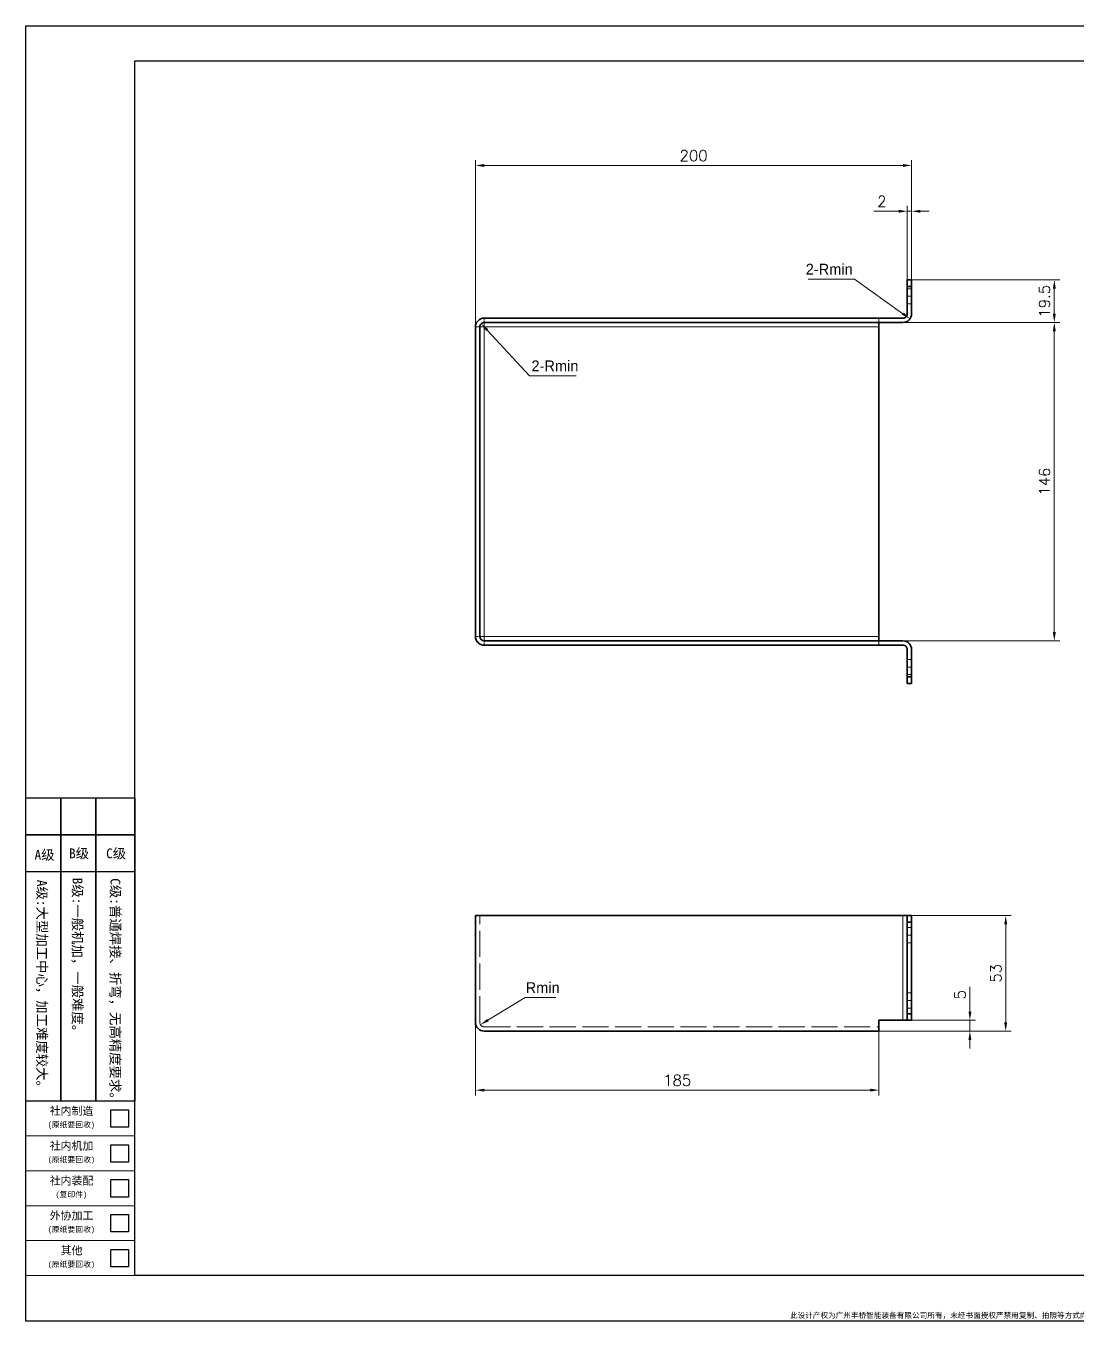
# Model space of a CAD drawing. Header units: millimetres. Extents: x -168473 to -148463, y 295526 to 306160.
# Drawn here: x -164144 to -163661, y 303638 to 304232 of the extents above; entities that cross this region are included whole.
import ezdxf
from ezdxf.enums import TextEntityAlignment as Align

# ---------------------------------------------------------------- set-up
doc = ezdxf.new("R2010")
doc.units = ezdxf.units.MM
for name, pattern in [('CENTER2', [28.575, 19.05, -3.175, 3.175, -3.175]), ('DASHDOT', [18.5, 12, -3, 0.5, -3]), ('DASHED', [15, 12, -3]), ('DASHED2', [9.525, 6.35, -3.175])]:
    doc.linetypes.add(name, pattern=pattern)
for name, color, linetype, lineweight in [('A3', 3, 'Continuous', 20), ('中心线', 2, 'CENTER2', 13), ('图框', 7, 'Continuous', 20), ('尺寸线', 3, 'Continuous', 13), ('文字', 1, 'Continuous', 13), ('细实线', 4, 'Continuous', 25), ('虚线', 2, 'DASHED2', 25)]:
    doc.layers.add(name, color=color, linetype=linetype, lineweight=lineweight)
doc.styles.add('CH-1', font='')
doc.styles.get("Standard").update_dxf_attribs({"font": 'txt', "bigfont": 'gbcbig.shx'})
doc.styles.get('CH-1').set_extended_font_data('SimSun')
doc.dimstyles.new('副本02', dxfattribs={"dimscale": 2, "dimtxt": 2.5, "dimasz": 2, "dimexe": 1.25, "dimexo": 0, "dimgap": 1, "dimtad": 1, "dimdsep": 46, "dimtxsty": 'Standard', "dimcen": 0.5, "dimclrd": 3, "dimclre": 3, "dimclrt": 1, "dimadec": 1, "dimazin": 2, "dimtfac": 1, "dimtmove": 0, "dimatfit": 3, "dimfxl": 0, "dimtolj": 1, "dimlwd": -1, "dimlwe": -1, "dimarcsym": 0})
doc.dimstyles.new('副本02$4', dxfattribs={"dimscale": 2, "dimtxt": 2.5, "dimasz": 2, "dimexe": 1.25, "dimexo": 0, "dimgap": 1, "dimtad": 1, "dimtih": 1, "dimtoh": 1, "dimdsep": 46, "dimtxsty": 'Standard', "dimcen": 0.5, "dimclrd": 3, "dimclre": 3, "dimclrt": 1, "dimadec": 1, "dimazin": 2, "dimtfac": 1, "dimtmove": 0, "dimatfit": 3, "dimfxl": 0, "dimtolj": 1, "dimlwd": -1, "dimlwe": -1, "dimarcsym": 0})

# ---------------------------------------------------------------- blocks, each defined once
blk = doc.blocks.new('A$C2CD672AE')
for p, q in [((-218.5, -289), (-218.5, 8)), ((-218.5, 8), (201.5, 8)), ((201.5, 8), (201.5, -289)), ((-193.5, 0), (193.5, 0)), ((-193.5, -278.55), (-193.5, 0)), ((69.95, -16.21), (69.95, 0)), ((69.95, 0), (181.5, 0)), ((69.95, 0), (181.5, 0)), ((69.95, 0), (181.5, 0)), ((69.95, 0), (181.5, 0)), ((75.02, 0), (75.02, -16.21)), ((154.5, 0), (154.5, -16.21)), ((154.5, 0), (154.5, -16.21)), ((154.5, 0), (154.5, -16.21)), ((154.5, 0), (154.5, -16.21)), ((154.5, 0), (154.5, -16.21)), ((169.5, 0), (169.5, -16.21)), ((169.5, 0), (169.5, -16.21)), ((169.5, 0), (169.5, -16.21)), ((169.5, 0), (169.5, -16.21)), ((169.5, 0), (169.5, -16.21)), ((181.5, 0), (181.5, -16.21)), ((181.5, 0), (181.5, -16.21)), ((181.5, 0), (181.5, -16.21)), ((181.5, 0), (181.5, -16.21)), ((181.5, 0), (181.5, -16.21)), ((193.5, 0), (193.5, -278.55)), ((69.95, -11.14), (72.49, -6.07)), ((69.95, -6.07), (181.5, -6.07)), ((69.95, -6.07), (181.5, -6.07)), ((69.95, -6.07), (181.5, -6.07)), ((69.95, -6.07), (181.5, -6.07)), ((72.49, -6.07), (75.02, -11.14)), ((181.5, -6.07), (193.5, -6.07)), ((181.5, -6.07), (193.5, -6.07)), ((181.5, -6.07), (193.5, -6.07)), ((181.5, -6.07), (193.5, -6.07)), ((69.95, -16.21), (72.49, -11.14)), ((69.95, -11.14), (181.5, -11.14)), ((69.95, -11.14), (181.5, -11.14)), ((69.95, -11.14), (181.5, -11.14)), ((69.95, -11.14), (181.5, -11.14)), ((72.49, -11.14), (75.02, -16.21)), ((69.95, -16.21), (193.5, -16.21)), ((193.5, -16.21), (69.95, -16.21)), ((69.95, -16.21), (193.5, -16.21)), ((193.5, -278.55), (-193.5, -278.55)), ((201.5, -289), (-218.5, -289))]:
    blk.add_line(p, q)
at = {"style": 'CH-1'}
for s, height, p in [('No.', 1.775, (72.85, -3.33)), ('设 变 内 容', 1.775, (116.34, -1.91)), ('日 期', 1.775, (161.67, -2.16)), ('变更者', 1.775, (175.88, -2.16)), ('锐角除去', 1.775, (187.88, -1.63)), ('REVISION', 1.775, (116.61, -4.62)), ('DATE', 1.775, (162.09, -4.87)), ('REVR', 1.775, (176.3, -4.87)), ('1', 2.03, (72.4, -8.84)), ('C0.5', 1.775, (187.88, -11.03)), ('2', 2.03, (72.4, -14.39))]:
    blk.add_text(s, height=height, dxfattribs=at).set_placement(p, align=Align.MIDDLE)
at = {"style": 'CH-1', "width": 0.7}
blk.add_text('ACUTE ANGLE', height=1.7746, dxfattribs=at).set_placement((187.88, -4.69), align=Align.MIDDLE)
at = {"char_height": 1.25}
for s, insert, width, attachment_point in [('{\\Ftxt,@extfont2|c134;FQM-ER-GL-90A(A3)}', (183.75, 6), 39, 5), ('{\\fSimSun|b1|i0|c134|p2;此设计产权为广州丰桥智能装备有限公司所有，未经书面授权严禁用复制、拍照等方式向第三方泄露，违者必究!}', (0, -288.5), 387, 8)]:
    blk.add_mtext(s, dxfattribs=dict(at, insert=insert, width=width, attachment_point=attachment_point))
blk = doc.blocks.new('fenlei')
at = {"layer": '图框'}
for points in [[(-25, 32), (0, 32), (0, 40), (-25, 40)], [(-25, 24), (0, 24), (0, 32), (-25, 32)], [(-25, 16), (0, 16), (0, 24), (-25, 24)], [(-25, 8), (0, 8), (0, 16), (-25, 16)], [(-25, 0), (0, 0), (0, 8), (-25, 8)]]:
    blk.add_lwpolyline(points, close=True, dxfattribs=at)
at = {"layer": '细实线'}
for points in [[(-5.5, 38), (-1.5, 38), (-1.5, 34), (-5.5, 34)], [(-5.5, 30), (-1.5, 30), (-1.5, 26), (-5.5, 26)], [(-5.5, 22), (-1.5, 22), (-1.5, 18), (-5.5, 18)], [(-5.5, 14), (-1.5, 14), (-1.5, 10), (-5.5, 10)], [(-5.5, 6), (-1.5, 6), (-1.5, 2), (-5.5, 2)]]:
    blk.add_lwpolyline(points, close=True, dxfattribs=at)
at = {"style": 'CH-1'}
for s, height, p in [('社内制造', 1.836, (-14.54, 37.8)), ('(原纸要回收)', 1.285, (-14.58, 34.52)), ('社内机加', 1.836, (-14.54, 29.8)), ('(原纸要回收)', 1.285, (-14.58, 26.52)), ('社内装配', 1.836, (-14.54, 21.8)), ('(复印件)', 1.285, (-14.58, 18.52)), ('外协加工', 1.836, (-14.54, 13.8)), ('(原纸要回收)', 1.285, (-14.58, 10.52)), ('其他', 1.836, (-14.54, 5.8)), ('(原纸要回收)', 1.285, (-14.58, 2.52))]:
    blk.add_text(s, height=height, dxfattribs=at).set_placement(p, align=Align.MIDDLE)
blk = doc.blocks.new('机加分类')
at = {"layer": '细实线'}
for p, q in [((-94, -8.5), (-94, 0)), ((-94, 0), (-86, 0)), ((-86, -8.5), (-86, 0)), ((-86, 0), (-78, 0)), ((-86, 0), (-86, -8.5)), ((-78, -8.5), (-78, 0)), ((-78, 0), (-69, 0)), ((-78, 0), (-78, -8.5)), ((-69, 0), (-69, -8.5)), ((-86, -8.5), (-94, -8.5)), ((-94, -17), (-94, -8.5)), ((-94, -8.5), (-86, -8.5)), ((-78, -8.5), (-86, -8.5)), ((-86, -17), (-86, -8.5)), ((-86, -8.5), (-78, -8.5)), ((-86, -8.5), (-86, -17)), ((-69, -8.5), (-78, -8.5)), ((-78, -17), (-78, -8.5)), ((-78, -8.5), (-69, -8.5)), ((-78, -8.5), (-78, -17)), ((-69, -8.5), (-69, -17)), ((-86, -17), (-94, -17)), ((-94, -69.55), (-94, -17)), ((-78, -17), (-86, -17)), ((-86, -69.55), (-86, -17)), ((-86, -17), (-86, -69.55)), ((-69, -17), (-78, -17)), ((-78, -69.55), (-78, -17)), ((-78, -17), (-78, -69.55)), ((-69, -17), (-69, -69.55)), ((-86, -69.55), (-94, -69.55)), ((-78, -69.55), (-86, -69.55)), ((-69, -69.55), (-78, -69.55))]:
    blk.add_line(p, q, dxfattribs=at)
at = {"layer": '文字', "color": 1, "linetype": 'Continuous', "style": 'CH-1'}
blk.add_text('A级', height=2.25, dxfattribs=at).set_placement((-89.72, -14.22, -250.08), align=Align.CENTER)
for s, p in [('B级', (-81.81, -12.71, -250.08)), ('C级', (-73.31, -12.71, -250.08))]:
    blk.add_text(s, height=2.25, dxfattribs=at).set_placement(p, align=Align.MIDDLE)
for s, p in [('A级:大型加工中心，加工难度较大。', (-90.3, -43.36)), ('B级:一般机加，一般难度。', (-82.16, -36.72)), ('C级:普通焊接、折弯，无高精度要求。', (-73.47, -44.53))]:
    blk.add_text(s, height=2.25, rotation=270, dxfattribs=at).set_placement(p, align=Align.MIDDLE)
blk = doc.blocks.new('1：1横')
for name, p in [('A$C2CD672AE', (-8412.44, 515.87)), ('机加分类', (-8536.94, 346.87)), ('fenlei', (-8605.94, 237.32))]:
    blk.add_blockref(name, p)
blk = doc.blocks.new('*D7738')
at = {"layer": 'Defpoints', "color": 0}
for p in [(-163741.59, 304095.58), (-163741.59, 303949.58), (-163672.17, 303949.58)]:
    blk.add_point(p, dxfattribs=at)
at = {"layer": '尺寸线', "color": 3}
for p, q in [((-163741.59, 304095.58), (-163669.67, 304095.58)), ((-163672.17, 304091.58), (-163672.17, 303953.58)), ((-163741.59, 303949.58), (-163669.67, 303949.58))]:
    blk.add_line(p, q, dxfattribs=at)
for points in [[(-163672.84, 304091.58), (-163671.51, 304091.58), (-163672.17, 304095.58)], [(-163672.84, 303953.58), (-163671.51, 303953.58), (-163672.17, 303949.58)]]:
    blk.add_solid(points, dxfattribs=at)
at = {"layer": '尺寸线', "color": 1, "insert": (-163676.67, 304022.58), "char_height": 5, "attachment_point": 5, "rotation": 90}
blk.add_mtext('\\A1;146', dxfattribs=at)
blk = doc.blocks.new('*D7739')
at = {"layer": 'Defpoints', "color": 0}
for p in [(-163737.59, 304115.08), (-163672.17, 304115.08), (-163716.79, 304095.58)]:
    blk.add_point(p, dxfattribs=at)
at = {"layer": '尺寸线', "color": 3}
for p, q in [((-163737.59, 304115.08), (-163669.67, 304115.08)), ((-163672.17, 304099.58), (-163672.17, 304111.08)), ((-163716.79, 304095.58), (-163669.67, 304095.58))]:
    blk.add_line(p, q, dxfattribs=at)
for points in [[(-163672.84, 304111.08), (-163671.51, 304111.08), (-163672.17, 304115.08)], [(-163672.84, 304099.58), (-163671.51, 304099.58), (-163672.17, 304095.58)]]:
    blk.add_solid(points, dxfattribs=at)
at = {"layer": '尺寸线', "color": 1, "insert": (-163676.67, 304105.33), "char_height": 5, "attachment_point": 5, "rotation": 90}
blk.add_mtext('\\A1;19.5', dxfattribs=at)
blk = doc.blocks.new('*D7740')
at = {"layer": 'Defpoints', "color": 0}
for p in [(-163937.59, 304167.59), (-163737.59, 304115.08), (-163937.59, 304088.48)]:
    blk.add_point(p, dxfattribs=at)
at = {"layer": '尺寸线', "color": 3}
for p, q in [((-163937.59, 304088.48), (-163937.59, 304170.09)), ((-163737.59, 304115.08), (-163737.59, 304170.09)), ((-163741.59, 304167.59), (-163933.59, 304167.59))]:
    blk.add_line(p, q, dxfattribs=at)
for points in [[(-163933.59, 304168.25), (-163933.59, 304166.92), (-163937.59, 304167.59)], [(-163741.59, 304168.25), (-163741.59, 304166.92), (-163737.59, 304167.59)]]:
    blk.add_solid(points, dxfattribs=at)
at = {"layer": '尺寸线', "color": 1, "insert": (-163837.59, 304172.09), "char_height": 5, "attachment_point": 5}
blk.add_mtext('\\A1;200', dxfattribs=at)
blk = doc.blocks.new('*D7741')
at = {"layer": 'Defpoints', "color": 0}
for p in [(-163937.59, 303780.49), (-163752.59, 303770.58), (-163937.59, 303743.52)]:
    blk.add_point(p, dxfattribs=at)
at = {"layer": '尺寸线', "color": 3}
for p, q in [((-163937.59, 303780.49), (-163937.59, 303741.02)), ((-163752.59, 303770.58), (-163752.59, 303741.02)), ((-163756.59, 303743.52), (-163933.59, 303743.52))]:
    blk.add_line(p, q, dxfattribs=at)
for points in [[(-163933.59, 303744.19), (-163933.59, 303742.85), (-163937.59, 303743.52)], [(-163756.59, 303744.19), (-163756.59, 303742.85), (-163752.59, 303743.52)]]:
    blk.add_solid(points, dxfattribs=at)
at = {"layer": '尺寸线', "color": 1, "insert": (-163845.09, 303748.02), "char_height": 5, "attachment_point": 5}
blk.add_mtext('\\A1;185', dxfattribs=at)
blk = doc.blocks.new('*D7742')
at = {"layer": 'Defpoints', "color": 0}
for p in [(-163741.59, 303775.58), (-163710.87, 303775.58), (-163752.59, 303770.58)]:
    blk.add_point(p, dxfattribs=at)
at = {"layer": '尺寸线', "color": 3}
for p, q in [((-163710.87, 303779.58), (-163710.87, 303790.91)), ((-163741.59, 303775.58), (-163708.37, 303775.58)), ((-163710.87, 303770.58), (-163710.87, 303775.58)), ((-163752.59, 303770.58), (-163708.37, 303770.58)), ((-163710.87, 303766.58), (-163710.87, 303762.58))]:
    blk.add_line(p, q, dxfattribs=at)
for points in [[(-163711.54, 303779.58), (-163710.2, 303779.58), (-163710.87, 303775.58)], [(-163711.54, 303766.58), (-163710.2, 303766.58), (-163710.87, 303770.58)]]:
    blk.add_solid(points, dxfattribs=at)
at = {"layer": '尺寸线', "color": 1, "insert": (-163715.37, 303787.24), "char_height": 5, "attachment_point": 5, "rotation": 90}
blk.add_mtext('\\A1;5', dxfattribs=at)
blk = doc.blocks.new('*D7743')
at = {"layer": 'Defpoints', "color": 0}
for p in [(-163738.59, 303823.58), (-163694.46, 303823.58), (-163735.07, 303770.58)]:
    blk.add_point(p, dxfattribs=at)
at = {"layer": '尺寸线', "color": 3}
for p, q in [((-163738.59, 303823.58), (-163691.96, 303823.58)), ((-163694.46, 303774.58), (-163694.46, 303819.58)), ((-163735.07, 303770.58), (-163691.96, 303770.58))]:
    blk.add_line(p, q, dxfattribs=at)
for points in [[(-163695.13, 303819.58), (-163693.79, 303819.58), (-163694.46, 303823.58)], [(-163695.13, 303774.58), (-163693.79, 303774.58), (-163694.46, 303770.58)]]:
    blk.add_solid(points, dxfattribs=at)
at = {"layer": '尺寸线', "color": 1, "insert": (-163698.96, 303797.08), "char_height": 5, "attachment_point": 5, "rotation": 90}
blk.add_mtext('\\A1;53', dxfattribs=at)
blk = doc.blocks.new('*D7744')
at = {"layer": 'Defpoints', "color": 0}
for p in [(-163741.59, 304099.58), (-163738.34, 304097.24)]:
    blk.add_point(p, dxfattribs=at)
at = {"layer": '尺寸线', "color": 3}
for p, q in [((-163785.04, 304115.5), (-163763.73, 304115.5)), ((-163763.73, 304115.5), (-163741.59, 304099.58))]:
    blk.add_line(p, q, dxfattribs=at)
blk.add_solid([(-163741.2, 304100.12), (-163741.98, 304099.04), (-163738.34, 304097.24)], dxfattribs=at)
at = {"layer": '尺寸线', "color": 1, "insert": (-163775.39, 304120), "char_height": 5, "attachment_point": 5}
blk.add_mtext('\\A1;{\\Fg13f12d,@extfont2|c134;2-Rmin}', dxfattribs=at)
blk = doc.blocks.new('*D7745')
at = {"layer": 'Defpoints', "color": 0}
for p in [(-163739.59, 304146.59), (-163739.59, 304115.08), (-163737.59, 304115.08)]:
    blk.add_point(p, dxfattribs=at)
at = {"layer": '尺寸线', "color": 3}
for p, q in [((-163743.59, 304146.59), (-163754.92, 304146.59)), ((-163739.59, 304115.08), (-163739.59, 304149.09)), ((-163737.59, 304146.59), (-163739.59, 304146.59)), ((-163737.59, 304115.08), (-163737.59, 304149.09)), ((-163733.59, 304146.59), (-163729.59, 304146.59))]:
    blk.add_line(p, q, dxfattribs=at)
for points in [[(-163743.59, 304147.25), (-163743.59, 304145.92), (-163739.59, 304146.59)], [(-163733.59, 304147.25), (-163733.59, 304145.92), (-163737.59, 304146.59)]]:
    blk.add_solid(points, dxfattribs=at)
at = {"layer": '尺寸线', "color": 1, "insert": (-163751.26, 304151.09), "char_height": 5, "attachment_point": 5}
blk.add_mtext('\\A1;2', dxfattribs=at)
blk = doc.blocks.new('*D7753')
at = {"layer": 'Defpoints', "color": 0}
for p in [(-163934.95, 304095.04), (-163933.59, 304093.58)]:
    blk.add_point(p, dxfattribs=at)
at = {"layer": '尺寸线', "color": 3}
for p, q in [((-163912.81, 304071.17), (-163932.23, 304092.11)), ((-163891.5, 304071.17), (-163912.81, 304071.17))]:
    blk.add_line(p, q, dxfattribs=at)
blk.add_solid([(-163931.74, 304092.56), (-163932.72, 304091.66), (-163934.95, 304095.04)], dxfattribs=at)
at = {"layer": '尺寸线', "color": 1, "insert": (-163901.16, 304075.67), "char_height": 5, "attachment_point": 5}
blk.add_mtext('\\A1;{\\Fg13f12d,@extfont2|c134;2-Rmin}', dxfattribs=at)
blk = doc.blocks.new('*D7754')
at = {"layer": 'Defpoints', "color": 0}
for p in [(-163935.3, 303773.53), (-163933.59, 303774.58)]:
    blk.add_point(p, dxfattribs=at)
at = {"layer": '尺寸线', "color": 3}
for p, q in [((-163914.87, 303786.02), (-163931.88, 303775.62)), ((-163900.69, 303786.02), (-163914.87, 303786.02))]:
    blk.add_line(p, q, dxfattribs=at)
blk.add_solid([(-163932.23, 303776.19), (-163931.54, 303775.05), (-163935.3, 303773.53)], dxfattribs=at)
at = {"layer": '尺寸线', "color": 1, "insert": (-163906.78, 303790.52), "char_height": 5, "attachment_point": 5}
blk.add_mtext('\\A1;{\\Fg13f12d,@extfont2|c134;Rmin}', dxfattribs=at)

msp = doc.modelspace()

# ---------------------------------------------------------------- linework, layer by layer
at = {"color": 7, "lineweight": 35}
for p, q in [((-163739.59, 304115.076), (-163739.59, 304112.076)), ((-163737.59, 304115.076), (-163739.59, 304115.076)), ((-163739.59, 304115.076), (-163739.59, 304112.076)), ((-163737.59, 304115.076), (-163739.59, 304115.076)), ((-163739.59, 304112.076), (-163739.59, 304099.576)), ((-163737.59, 304112.076), (-163739.59, 304112.076)), ((-163739.59, 304112.076), (-163739.59, 304099.576)), ((-163737.59, 304112.076), (-163739.59, 304112.076)), ((-163737.59, 304115.076), (-163737.59, 304112.076)), ((-163737.59, 304115.076), (-163737.59, 304112.076)), ((-163737.59, 304112.076), (-163737.59, 304099.576)), ((-163737.59, 304112.076), (-163737.59, 304099.576)), ((-163937.59, 304093.576), (-163937.59, 303951.576)), ((-163937.59, 304093.576), (-163937.59, 303951.576)), ((-163935.59, 304093.576), (-163935.59, 303951.576)), ((-163935.59, 304093.576), (-163935.59, 303951.576)), ((-163933.59, 304097.576), (-163741.59, 304097.576)), ((-163933.59, 304097.576), (-163741.59, 304097.576)), ((-163741.59, 304095.576), (-163933.59, 304095.576)), ((-163741.59, 304095.576), (-163933.59, 304095.576)), ((-163752.59, 304095.576), (-163752.59, 304093.576)), ((-163752.59, 304095.576), (-163752.59, 304093.576)), ((-163752.59, 304093.576), (-163752.59, 303951.576)), ((-163752.59, 304093.576), (-163752.59, 303951.576)), ((-163752.59, 303951.576), (-163752.59, 303949.576)), ((-163752.59, 303951.576), (-163752.59, 303949.576)), ((-163933.59, 303949.576), (-163741.59, 303949.576)), ((-163933.59, 303949.576), (-163741.59, 303949.576)), ((-163933.59, 303947.576), (-163741.59, 303947.576)), ((-163933.59, 303947.576), (-163741.59, 303947.576)), ((-163739.59, 303945.576), (-163739.59, 303933.076)), ((-163739.59, 303945.576), (-163739.59, 303933.076)), ((-163737.59, 303945.576), (-163737.59, 303933.076)), ((-163737.59, 303945.576), (-163737.59, 303933.076)), ((-163739.59, 303933.076), (-163739.59, 303930.076)), ((-163737.59, 303933.076), (-163739.59, 303933.076)), ((-163739.59, 303933.076), (-163739.59, 303930.076)), ((-163737.59, 303933.076), (-163739.59, 303933.076)), ((-163737.59, 303933.076), (-163737.59, 303930.076)), ((-163737.59, 303933.076), (-163737.59, 303930.076)), ((-163737.59, 303930.076), (-163739.59, 303930.076)), ((-163737.59, 303930.076), (-163739.59, 303930.076)), ((-163937.59, 303774.578), (-163937.59, 303823.578)), ((-163937.59, 303823.578), (-163933.59, 303823.578)), ((-163933.59, 303823.578), (-163741.59, 303823.578)), ((-163741.59, 303823.578), (-163739.59, 303823.578)), ((-163739.59, 303823.578), (-163739.59, 303820.578)), ((-163737.59, 303823.578), (-163739.59, 303823.578)), ((-163739.59, 303820.578), (-163739.59, 303778.578)), ((-163737.59, 303820.578), (-163739.59, 303820.578)), ((-163737.59, 303823.578), (-163737.59, 303820.578)), ((-163737.59, 303820.578), (-163737.59, 303778.578)), ((-163739.59, 303778.578), (-163739.59, 303775.578)), ((-163739.59, 303778.578), (-163737.59, 303778.578)), ((-163737.59, 303778.578), (-163737.59, 303775.578)), ((-163752.59, 303774.578), (-163752.59, 303775.578)), ((-163741.59, 303775.578), (-163752.59, 303775.578)), ((-163752.59, 303774.578), (-163752.59, 303770.578)), ((-163741.59, 303775.578), (-163739.59, 303775.578)), ((-163739.59, 303775.578), (-163737.59, 303775.578)), ((-163933.59, 303770.578), (-163752.59, 303770.578))]:
    msp.add_line(p, q, dxfattribs=at)
at = {"color": 7, "lineweight": 13}
for p, q in [((-163935.59, 304093.576), (-163933.59, 304093.576)), ((-163933.59, 304095.576), (-163933.59, 304093.576)), ((-163752.59, 304093.576), (-163933.59, 304093.576)), ((-163933.59, 304093.576), (-163933.59, 303951.576)), ((-163935.59, 303951.576), (-163933.59, 303951.576)), ((-163933.59, 303949.576), (-163933.59, 303951.576)), ((-163933.59, 303951.576), (-163752.59, 303951.576)), ((-163741.59, 303775.578), (-163741.59, 303823.578))]:
    msp.add_line(p, q, dxfattribs=at)
at = {"color": 7, "lineweight": 35}
for centre, radius, start, end in [((-163741.59, 304099.576), 2, 269.999997, 0), ((-163741.59, 304099.576), 4, 269.999997, 0), ((-163741.59, 304099.576), 2, 269.999997, 0), ((-163741.59, 304099.576), 4, 269.999997, 0), ((-163933.59, 304093.576), 4, 90.000003, 180.000005), ((-163933.59, 304093.576), 4, 90.000003, 180.000005), ((-163933.59, 304093.576), 2, 90.000003, 180.000005), ((-163933.59, 304093.576), 2, 90.000003, 180.000005), ((-163933.59, 303951.576), 4, 180.000005, 269.999997), ((-163933.59, 303951.576), 4, 180.000005, 269.999997), ((-163933.59, 303951.576), 2, 180.000005, 269.999997), ((-163933.59, 303951.576), 2, 180.000005, 269.999997), ((-163741.59, 303945.576), 4, 0, 90.000003), ((-163741.59, 303945.576), 4, 0, 90.000003), ((-163741.59, 303945.576), 2, 0, 90.000003), ((-163741.59, 303945.576), 2, 0, 90.000003), ((-163933.59, 303774.578), 4, 180.000005, 269.999997)]:
    msp.add_arc(centre, radius, start, end, dxfattribs=at)
at = {"layer": 'A3'}
msp.add_lwpolyline([(-164143.737, 304231.595), (-163303.737, 304231.595), (-163303.737, 303637.595), (-164143.737, 303637.595)], close=True, dxfattribs=at)
at = {"layer": '中心线', "color": 2, "linetype": 'DASHDOT', "lineweight": 13, "ltscale": 0.060001}
for p, q in [((-163739.79, 304107.576), (-163737.39, 304107.576)), ((-163739.79, 303937.576), (-163737.39, 303937.576)), ((-163739.79, 303814.578), (-163737.39, 303814.578)), ((-163739.79, 303784.578), (-163737.39, 303784.578))]:
    msp.add_line(p, q, dxfattribs=at)
at = {"layer": '中心线', "color": 2, "linetype": 'DASHDOT', "lineweight": 13, "ltscale": 0.059998}
for p, q in [((-163739.79, 304107.576), (-163737.39, 304107.576)), ((-163739.79, 303937.576), (-163737.39, 303937.576))]:
    msp.add_line(p, q, dxfattribs=at)
at = {"layer": '虚线', "color": 1, "linetype": 'DASHED', "lineweight": 13, "ltscale": 0.05}
for p, q in [((-163739.59, 304112.076), (-163737.59, 304112.076)), ((-163739.59, 304112.076), (-163737.59, 304112.076)), ((-163737.59, 304111.076), (-163739.59, 304111.076)), ((-163737.59, 304111.076), (-163739.59, 304111.076)), ((-163737.59, 304111.076), (-163739.59, 304111.076)), ((-163737.59, 304111.076), (-163739.59, 304111.076)), ((-163737.59, 304104.076), (-163739.59, 304104.076)), ((-163737.59, 304104.076), (-163739.59, 304104.076)), ((-163737.59, 304104.076), (-163739.59, 304104.076)), ((-163737.59, 304104.076), (-163739.59, 304104.076)), ((-163752.59, 304097.576), (-163752.59, 304095.576)), ((-163752.59, 304097.576), (-163752.59, 304095.576)), ((-163752.59, 303949.576), (-163752.59, 303947.576)), ((-163752.59, 303949.576), (-163752.59, 303947.576)), ((-163737.59, 303941.076), (-163739.59, 303941.076)), ((-163737.59, 303941.076), (-163739.59, 303941.076)), ((-163737.59, 303941.076), (-163739.59, 303941.076)), ((-163737.59, 303941.076), (-163739.59, 303941.076)), ((-163737.59, 303934.076), (-163739.59, 303934.076)), ((-163737.59, 303934.076), (-163739.59, 303934.076)), ((-163737.59, 303934.076), (-163739.59, 303934.076)), ((-163737.59, 303934.076), (-163739.59, 303934.076)), ((-163739.59, 303933.076), (-163737.59, 303933.076)), ((-163739.59, 303933.076), (-163737.59, 303933.076)), ((-163737.59, 303820.578), (-163739.59, 303820.578)), ((-163739.59, 303818.078), (-163737.59, 303818.078)), ((-163739.59, 303818.078), (-163737.59, 303818.078)), ((-163739.59, 303811.078), (-163737.59, 303811.078)), ((-163739.59, 303811.078), (-163737.59, 303811.078)), ((-163739.59, 303788.078), (-163737.59, 303788.078)), ((-163739.59, 303788.078), (-163737.59, 303788.078)), ((-163739.59, 303781.078), (-163737.59, 303781.078)), ((-163739.59, 303781.078), (-163737.59, 303781.078)), ((-163739.59, 303778.578), (-163737.59, 303778.578))]:
    msp.add_line(p, q, dxfattribs=at)
at = {"layer": '虚线', "color": 1, "linetype": 'DASHED', "lineweight": 13, "ltscale": 0.1}
for p, q in [((-163933.59, 304093.576), (-163937.59, 304093.576)), ((-163933.59, 304093.576), (-163933.59, 304097.576)), ((-163937.59, 303951.576), (-163933.59, 303951.576)), ((-163933.59, 303947.576), (-163933.59, 303951.576))]:
    msp.add_line(p, q, dxfattribs=at)
at = {"layer": '虚线', "color": 1, "linetype": 'DASHED', "lineweight": 13}
for p, q in [((-163752.59, 304093.576), (-163933.59, 304093.576)), ((-163933.59, 304093.576), (-163933.59, 303951.576)), ((-163933.59, 303951.576), (-163752.59, 303951.576)), ((-163935.59, 303774.578), (-163935.59, 303823.578)), ((-163741.59, 303775.578), (-163741.59, 303823.578)), ((-163741.59, 303775.578), (-163741.59, 303823.578)), ((-163741.59, 303775.578), (-163741.59, 303823.578)), ((-163933.59, 303772.578), (-163752.59, 303772.578))]:
    msp.add_line(p, q, dxfattribs=at)
msp.add_arc((-163933.59, 303774.578), 2, 180.000005, 269.999997, dxfattribs=at)

# ---------------------------------------------------------------- block references
at = {"color": 2, "xscale": 2, "yscale": 2, "zscale": 2}
msp.add_blockref('1：1横', (-146881.857, 303183.863), dxfattribs=at)

# ---------------------------------------------------------------- dimensions: what is measured, and where the dimension line sits
at = {"layer": '尺寸线', "color": 3}
for base, p1, p2, picture, middle in [((-163937.59, 304167.586), (-163737.59, 304115.076), (-163937.59, 304088.481), '*D7740', (-163837.59, 304172.086)), ((-163739.59, 304146.588), (-163737.59, 304115.076), (-163739.59, 304115.076), '*D7745', (-163751.257, 304151.088)), ((-163937.59, 303743.521), (-163752.59, 303770.578), (-163937.59, 303780.493), '*D7741', (-163845.09, 303748.021))]:
    dim = msp.add_linear_dim(base=base, p1=p1, p2=p2, dimstyle='副本02', dxfattribs=at)
    dim.commit()
    dim.dimension.update_dxf_attribs({"geometry": picture, "text_midpoint": middle})
for center, mpoint, text, picture, middle in [((-163741.59, 304099.576), (-163738.343, 304097.241), '{\\Fg13f12d,@extfont2|c134;2-Rmin}', '*D7744', (-163763.734, 304115.499)), ((-163933.59, 304093.576), (-163934.95, 304095.043), '{\\Fg13f12d,@extfont2|c134;2-Rmin}', '*D7753', (-163912.81, 304071.172)), ((-163933.59, 303774.578), (-163935.297, 303773.535), '{\\Fg13f12d,@extfont2|c134;Rmin}', '*D7754', (-163914.87, 303786.02))]:
    dim = msp.add_radius_dim(center=center, mpoint=mpoint, text=text, dimstyle='副本02$4', override={"dimtmove": 1}, dxfattribs=at)
    dim.commit()
    dim.dimension.update_dxf_attribs({"geometry": picture, "text_midpoint": middle, "dimtype": 164})
for base, p1, p2, picture, middle in [((-163672.174, 304115.076), (-163716.792, 304095.576), (-163737.59, 304115.076), '*D7739', (-163676.674, 304105.326)), ((-163672.174, 303949.576), (-163741.59, 304095.576), (-163741.59, 303949.576), '*D7738', (-163676.674, 304022.576)), ((-163694.459, 303823.578), (-163735.073, 303770.578), (-163738.59, 303823.578), '*D7743', (-163698.959, 303797.078)), ((-163710.872, 303775.578), (-163752.59, 303770.578), (-163741.59, 303775.578), '*D7742', (-163715.372, 303787.244))]:
    dim = msp.add_linear_dim(base=base, p1=p1, p2=p2, angle=90, dimstyle='副本02', dxfattribs=at)
    dim.commit()
    dim.dimension.update_dxf_attribs({"geometry": picture, "text_midpoint": middle})

doc.saveas('drawing.dxf')
